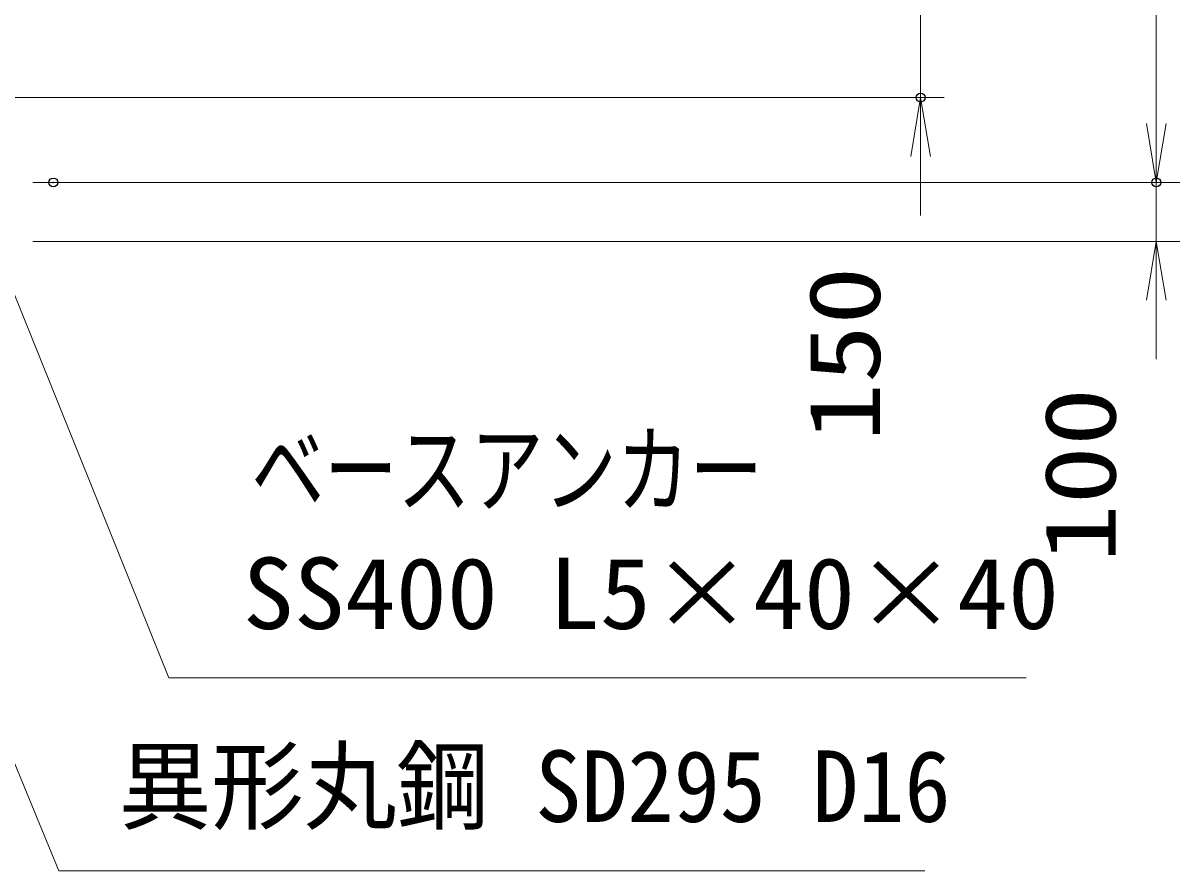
# Model space of a CAD drawing. Units: millimetres at full size. Extents: x -11880 to 11880, y -8400 to 8400.
# Drawn here: x 5213 to 7176, y -2921 to -1483 of the extents above; entities that cross this region are included whole.
import ezdxf
from ezdxf.enums import TextEntityAlignment as Align

# ---------------------------------------------------------------- set-up
doc = ezdxf.new("R2010")
doc.units = ezdxf.units.MM
doc.header["$LTSCALE"] = 30
doc.header["$PDMODE"] = 32
doc.header["$PDSIZE"] = 15
doc.layers.add('0-2_0', color=7, linetype='Continuous', lineweight=18)
doc.layers.add('0-3_寸法線', color=4, linetype='Continuous', lineweight=18)
doc.layers.add('0-4_Defpoints', color=7, linetype='Continuous')
doc.styles.add('ＭＳ ゴシック', font='')
doc.styles.get('ＭＳ ゴシック').set_extended_font_data('MS Gothic')

# ---------------------------------------------------------------- blocks, each defined once
blk = doc.blocks.new('_Open')
at = {"layer": '0-2_0', "color": 4}
blk.add_line((-30, 5), (0, 0), dxfattribs=at)
blk.add_lwpolyline([(-30, -5), (0, 0), (-30, 0)], dxfattribs=at)
blk = doc.blocks.new('S256')
at = {"layer": '0-3_寸法線'}
for points in [[(11280192.6, 81005573), (11236536.6, 81005573), (11217056.1, 81053918.4), (11215934.9, 81056701)], [(11217519.9, 81054105.3), (11215934.9, 81056701), (11216592.3, 81053731.6)]]:
    blk.add_lwpolyline(points, dxfattribs=at)
at = {"layer": '0-3_寸法線', "color": 254, "style": 'ＭＳ ゴシック'}
for s, width, p in [('ベースアンカー', 0.75, (11240736.6, 81013273.5)), ('SS400 L5×40×40', 1.05, (11240304.6, 81006973.5))]:
    blk.add_text(s, height=3637, dxfattribs=dict(at, width=width)).set_placement(p, align=Align.BOTTOM_LEFT)
blk = doc.blocks.new('S257')
at = {"layer": '0-3_寸法線'}
for points in [[(11275031.6, 80995753.7), (11230943.6, 80995753.7), (11215835, 81032433.9), (11214692.5, 81035207.9)], [(11216297.4, 81032624.4), (11214692.5, 81035207.9), (11215372.7, 81032243.5)]]:
    blk.add_lwpolyline(points, dxfattribs=at)
at = {"layer": '0-3_寸法線', "color": 254, "style": 'ＭＳ ゴシック', "width": 0.95}
blk.add_text('異形丸鋼 SD295 D16', height=3637, dxfattribs=at).set_placement((11233991.6, 80997154.2), align=Align.BOTTOM_LEFT)

msp = doc.modelspace()

# ---------------------------------------------------------------- linework, layer by layer
at = {"layer": '0-3_寸法線'}
for p, q in [((7136.1, -1753.37), (7136.1, -853.37)), ((6736.1, -1459.37), (6736.1, -1609.37)), ((7136.1, -1653.37), (7136.1, -1553.37)), ((4828.88, -1609.37), (6776.1, -1609.37)), ((6736.1, -1709.37), (6736.1, -1809.37)), ((5228.88, -1753.37), (7176.1, -1753.37)), ((5303.88, -1753.37), (7176.1, -1753.37)), ((7136.1, -1853.37), (7136.1, -1753.37)), ((5228.88, -1853.37), (7176.1, -1853.37)), ((7136.1, -1953.37), (7136.1, -2053.37))]:
    msp.add_line(p, q, dxfattribs=at)
at = {"layer": '0-4_Defpoints'}
for p in [(6736.1, -1609.37), (5263.88, -1753.37), (7136.1, -1753.37)]:
    msp.add_point(p, dxfattribs=at)

# ---------------------------------------------------------------- block references
at = {"layer": '0-3_寸法線', "xscale": 0.03333333, "yscale": 0.03333333}
for name in ['S256', 'S257']:
    msp.add_blockref(name, (-369091.3, -2702779.54), dxfattribs=at)
at = {"layer": '0-3_寸法線', "xscale": 3.333333, "yscale": 3.333333}
for p, rotation in [((6736.1, -1609.37), 90), ((7136.1, -1753.37), 270), ((7136.1, -1753.37), 270), ((7136.1, -1853.37), 90)]:
    msp.add_blockref('_Open', p, dxfattribs=dict(at, rotation=rotation))

# ---------------------------------------------------------------- texts
at = {"layer": '0-3_寸法線', "color": 254, "style": 'ＭＳ ゴシック', "width": 1.2}
for s, p in [('150', (6703.42, -2192.86)), ('100', (7103.42, -2398.57))]:
    msp.add_text(s, height=121.2, rotation=90, dxfattribs=at).set_placement(p, align=Align.BOTTOM_LEFT)

doc.saveas('drawing.dxf')
